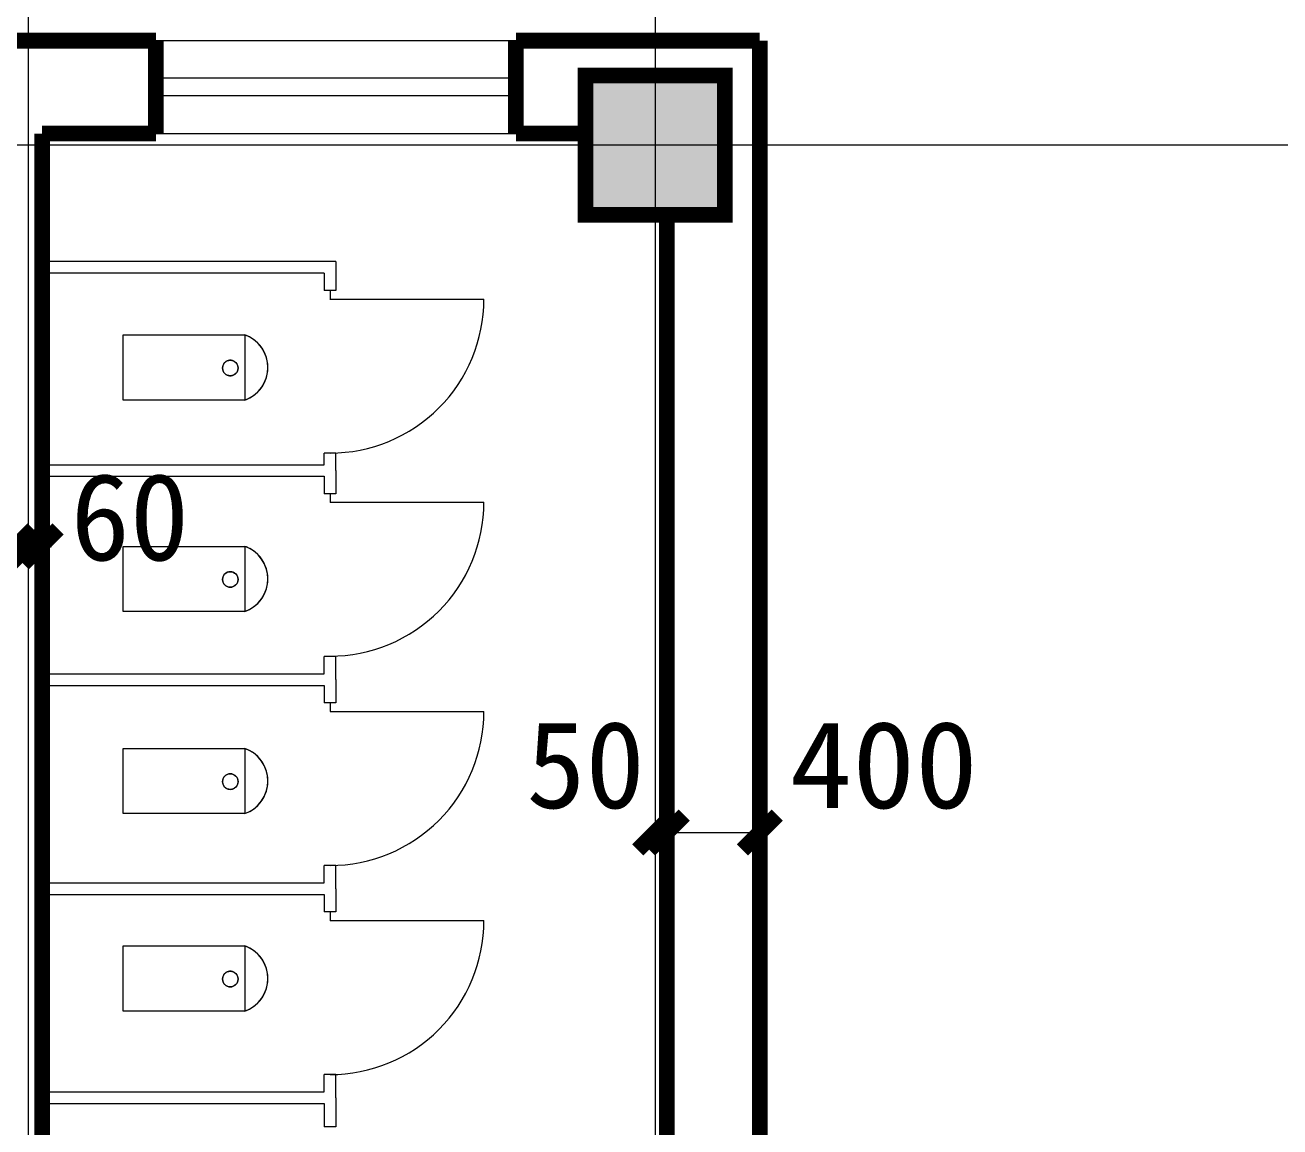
# Model space of a CAD drawing. Extents: x -307567 to 704339, y -10277 to 165507.
# Drawn here: x 664261 to 669664, y 137755 to 142497 of the extents above; entities that cross this region are included whole.
import ezdxf
from ezdxf.enums import TextEntityAlignment as Align

# ---------------------------------------------------------------- set-up
doc = ezdxf.new("R2010")
doc.units = 0
doc.header["$MEASUREMENT"] = 0
doc.layers.add('wode', color=250, linetype='CONTINUOUS', lineweight=0)
doc.styles.get("Standard").update_dxf_attribs({"font": 'txt', "height": 3})

msp = doc.modelspace()

# ---------------------------------------------------------------- linework, layer by layer
at = {"layer": 'wode', "color": 0}
for p, q in [((664274.33624, 146613.8756), (664274.33624, 134180.48326)), ((666974.33624, 146613.8756), (666974.33624, 95170.36669)), ((664824.34844, 142430.48326), (666374.33624, 142430.48326)), ((664824.34844, 142270.47655), (666374.33624, 142270.47655)), ((664824.34844, 142195.10118), (666374.33624, 142195.10118)), ((664824.34844, 142030.48021), (666374.33624, 142030.48021)), ((687909.29717, 141980.48326), (611671.61407, 141980.48326)), ((665599.36065, 141480.47716), (664334.35821, 141480.47716)), ((665599.36065, 141480.47716), (665599.36065, 141355.48021)), ((665549.33624, 141430.48021), (664334.35821, 141430.48021)), ((665549.33624, 141430.48021), (665549.33624, 141355.48021)), ((665599.36065, 141355.48021), (665549.33624, 141355.48021)), ((665574.34844, 141351.9829), (665574.34844, 141314.4829)), ((665574.34844, 141317.98021), (666236.86065, 141317.98021)), ((664684.12628, 140883.82799), (664684.12628, 141163.82372)), ((664684.12628, 141163.82372), (665208.02764, 141163.82372)), ((664684.12628, 140883.82799), (664684.12628, 141163.82372)), ((664684.12628, 141163.82372), (665208.02764, 141163.82372)), ((665208.02764, 141163.82372), (665208.02764, 140883.82799)), ((665208.02764, 141163.82372), (665208.02764, 140883.82799)), ((665208.02764, 140883.82799), (664684.12628, 140883.82799)), ((665208.02764, 140883.82799), (664684.12628, 140883.82799)), ((665549.33624, 140605.48021), (665549.33624, 140655.47716)), ((665599.36065, 140655.47716), (665549.33624, 140655.47716)), ((665599.36065, 140580.47716), (665599.36065, 140655.47716)), ((664334.35821, 140605.47106), (665549.33624, 140605.47106)), ((665599.36065, 140580.47716), (665599.36065, 140480.48326)), ((664334.35821, 140555.48326), (665549.33624, 140555.48326)), ((665549.33624, 140555.48326), (665549.33624, 140480.48326)), ((665599.36065, 140480.48326), (665549.33624, 140480.48326)), ((665574.34844, 140479.97972), (665574.34844, 140442.47972)), ((665574.34844, 140443.98119), (666236.86065, 140443.98119)), ((664274.33624, 140403.82616), (664274.33624, 139973.82128)), ((664334.35821, 140403.82616), (664334.35821, 139973.82128)), ((664174.36065, 140253.82616), (664274.33624, 140253.82616)), ((664274.33624, 140253.82616), (664374.34844, 140253.82616)), ((664684.12628, 139973.82128), (664684.12628, 140253.82616)), ((664684.12628, 140253.82616), (665208.02764, 140253.82616)), ((664684.12628, 139973.83043), (664684.12628, 140253.82616)), ((664684.12628, 140253.82616), (665208.02764, 140253.82616)), ((665208.02764, 140253.82616), (665208.02764, 139973.82128)), ((665208.02764, 140253.82616), (665208.02764, 139973.83043)), ((665208.02764, 139973.83043), (664684.12628, 139973.83043)), ((665208.02764, 139973.82128), (664684.12628, 139973.82128)), ((665549.33624, 139705.48021), (665549.33624, 139780.48021)), ((665599.36065, 139780.48021), (665549.33624, 139780.48021)), ((665599.36065, 139680.47716), (665599.36065, 139780.48021)), ((664334.35821, 139705.48937), (665549.33624, 139705.48937)), ((665599.36065, 139680.47716), (665599.36065, 139580.48326)), ((664334.35821, 139655.48326), (665549.33624, 139655.48326)), ((665549.33624, 139655.48326), (665549.33624, 139580.48326)), ((665599.36065, 139580.48326), (665549.33624, 139580.48326)), ((665574.34844, 139579.97972), (665574.34844, 139542.47972)), ((665574.34844, 139542.98326), (666236.86065, 139542.98326)), ((664684.12628, 139103.82311), (664684.12628, 139383.82799)), ((664684.12628, 139383.82799), (665208.02764, 139383.82799)), ((664684.12628, 139103.82311), (664684.12628, 139383.82799)), ((664684.12628, 139383.82799), (665208.02764, 139383.82799)), ((665208.02764, 139383.82799), (665208.02764, 139103.82311)), ((665208.02764, 139383.82799), (665208.02764, 139103.82311)), ((666974.33624, 139172.26793), (666974.33624, 138194.5122)), ((667024.36065, 139172.26793), (667024.36065, 138194.5122)), ((667424.33624, 139172.26793), (667424.33624, 138194.5122)), ((665208.02764, 139103.82311), (664684.12628, 139103.82311)), ((665208.02764, 139103.82311), (664684.12628, 139103.82311)), ((666974.33624, 139022.26793), (667024.36065, 139022.26793)), ((667024.36065, 139022.26793), (667424.33624, 139022.26793)), ((665549.33624, 138805.48021), (665549.33624, 138880.48021)), ((665599.36065, 138880.48021), (665549.33624, 138880.48021)), ((665599.36065, 138780.47716), (665599.36065, 138880.48021)), ((664334.35821, 138805.47106), (665549.33624, 138805.47106)), ((664334.35821, 138755.48326), (665549.33624, 138755.48326)), ((665549.33624, 138755.48326), (665549.33624, 138680.48326)), ((665599.36065, 138780.47716), (665599.36065, 138680.48326)), ((665599.36065, 138680.48326), (665549.33624, 138680.48326)), ((665574.34844, 138679.97972), (665574.34844, 138642.47972)), ((665574.34844, 138642.98326), (666236.86065, 138642.98326)), ((664684.12628, 138253.82006), (664684.12628, 138533.82494)), ((664684.12628, 138533.82494), (665208.02764, 138533.82494)), ((664684.12628, 138253.82921), (664684.12628, 138533.82494)), ((664684.12628, 138533.82494), (665208.02764, 138533.82494)), ((665208.02764, 138533.82494), (665208.02764, 138253.82006)), ((665208.02764, 138533.82494), (665208.02764, 138253.82921)), ((665208.02764, 138253.82921), (664684.12628, 138253.82921)), ((665208.02764, 138253.82006), (664684.12628, 138253.82006)), ((665549.33624, 137905.48021), (665549.33624, 137980.48021)), ((665599.36065, 137980.48021), (665549.33624, 137980.48021)), ((665599.36065, 137880.47716), (665599.36065, 137980.48021)), ((664334.35821, 137905.48937), (665549.33624, 137905.48937)), ((665599.36065, 137880.47716), (665599.36065, 137755.48021)), ((664334.35821, 137855.48326), (665549.33624, 137855.48326)), ((665549.33624, 137855.48326), (665549.33624, 137755.48021)), ((665599.36065, 137755.48021), (665549.33624, 137755.48021))]:
    msp.add_line(p, q, dxfattribs=at)
at = {"layer": 'wode', "color": 0, "const_width": 67.5}
for points in [[(664274.33624, 142430.48326), (663724.36065, 142430.48326)], [(664274.33624, 142430.48326), (664824.34844, 142430.48326)], [(664824.34844, 142030.48021), (664824.34844, 142430.48326)], [(667424.33624, 142430.49242), (666374.33624, 142430.48326)], [(666374.33624, 142030.48021), (666374.33624, 142430.48326)], [(667424.33624, 136280.48326), (667424.33624, 142430.48326)], [(666674.33624, 142280.48326), (666674.33624, 141680.48326), (667274.33624, 141680.48326), (667274.33624, 142280.48326), (666674.33624, 142280.48326), (666674.33624, 141680.48326)], [(664334.35821, 142030.48021), (664824.34844, 142030.48021)], [(664334.35821, 139680.47716), (664334.35821, 142030.48021)], [(666674.33624, 142030.48937), (666374.33624, 142030.48021)], [(667024.36065, 136380.47716), (667024.36065, 141680.48326)], [(664145.35674, 140178.82616), (664295.35674, 140328.82616)], [(664199.33624, 140178.82616), (664349.33624, 140328.82616)], [(664253.35235, 140178.82616), (664403.35235, 140328.82616)], [(664334.35821, 138780.47716), (664334.35821, 139680.47716)], [(666899.33624, 138947.26793), (667049.33624, 139097.26793)], [(666949.36065, 138947.26793), (667099.36065, 139097.26793)], [(667349.33624, 138947.26793), (667499.33624, 139097.26793)], [(664334.35821, 137880.47716), (664334.35821, 138780.47716)], [(664334.35821, 136380.47716), (664334.35821, 138180.47716)]]:
    msp.add_lwpolyline(points, dxfattribs=at)
at = {"layer": 'wode', "color": 0}
for points in [[(665208.02764, 140883.82799), (665214.58282, 140886.35485), (665227.80303, 140892.59874), (665240.32745, 140900.10607), (665252.0462, 140908.81273), (665262.88604, 140918.61803), (665272.66387, 140929.43956), (665281.37969, 140941.15831), (665288.8504, 140953.68273), (665295.1126, 140966.89379), (665300.05645, 140980.63585), (665303.57208, 140994.79906), (665305.73272, 141009.23693), (665306.42852, 141023.83043), (665305.73272, 141038.41478), (665303.57208, 141052.8618), (665300.05645, 141067.02501), (665295.1126, 141080.76708), (665288.8504, 141093.96898), (665281.37969, 141106.4934), (665272.66387, 141118.2213), (665262.88604, 141129.03368), (665252.0462, 141138.83898), (665240.32745, 141147.54564), (665227.80303, 141155.05297), (665214.58282, 141161.29686), (665208.02764, 141163.82372)], [(665178.21807, 141021.48668), (665178.07159, 141024.77343), (665177.55889, 141028.02355), (665176.78985, 141031.20958), (665175.6546, 141034.29491), (665174.26299, 141037.26122), (665172.57842, 141040.08104), (665170.60088, 141042.72692), (665168.40362, 141045.15306), (665165.98663, 141047.36864), (665163.34991, 141049.31871), (665160.53008, 141051.00328), (665157.56378, 141052.4132), (665154.45098, 141053.52098), (665151.26495, 141054.31749), (665148.04229, 141054.79357), (665144.74639, 141054.95836), (665141.45049, 141054.79357), (665138.22784, 141054.31749), (665135.0418, 141053.52098), (665131.92901, 141052.4132), (665128.9627, 141051.00328), (665126.14288, 141049.31871), (665123.50616, 141047.36864), (665121.08917, 141045.15306), (665118.85528, 141042.72692), (665116.91436, 141040.08104), (665115.22979, 141037.26122), (665113.83819, 141034.29491), (665112.70294, 141031.20958), (665111.89727, 141028.02355), (665111.4212, 141024.77343), (665111.27471, 141021.48668), (665111.4212, 141018.20909), (665111.89727, 141014.95897), (665112.70294, 141011.77294), (665113.83819, 141008.68761), (665115.22979, 141005.7213), (665116.91436, 141002.90148), (665118.85528, 141000.2556), (665121.08917, 140997.82946), (665123.50616, 140995.61388), (665126.14288, 140993.66381), (665128.9627, 140991.97924), (665131.92901, 140990.56932), (665135.0418, 140989.46154), (665138.22784, 140988.66503), (665141.45049, 140988.18895), (665144.74639, 140988.02416), (665148.04229, 140988.18895), (665151.26495, 140988.66503), (665154.45098, 140989.46154), (665157.56378, 140990.56932), (665160.53008, 140991.97924), (665163.34991, 140993.66381), (665165.98663, 140995.61388), (665168.40362, 140997.82946), (665170.60088, 141000.2556), (665172.57842, 141002.90148), (665174.26299, 141005.7213), (665175.6546, 141008.68761), (665176.78985, 141011.77294), (665177.55889, 141014.95897), (665178.07159, 141018.20909), (665178.21807, 141021.48668)], [(665208.02764, 139973.83043), (665214.58282, 139976.35729), (665227.80303, 139982.60118), (665240.32745, 139990.10851), (665252.0462, 139998.81517), (665262.88604, 140008.61132), (665272.66387, 140019.43285), (665281.37969, 140031.16075), (665288.8504, 140043.68517), (665295.1126, 140056.88707), (665300.05645, 140070.62914), (665303.57208, 140084.79235), (665305.73272, 140099.23937), (665306.42852, 140113.82372), (665305.73272, 140128.41722), (665303.57208, 140142.85509), (665300.05645, 140157.0183), (665295.1126, 140170.76036), (665288.8504, 140183.97142), (665281.37969, 140196.48668), (665272.66387, 140208.21459), (665262.88604, 140219.03612), (665252.0462, 140228.84142), (665240.32745, 140237.54808), (665227.80303, 140245.05541), (665214.58282, 140251.2993), (665208.02764, 140253.82616)], [(665178.21807, 140111.48912), (665178.07159, 140114.77587), (665177.55889, 140118.02599), (665176.78985, 140121.21202), (665175.6546, 140124.29735), (665174.26299, 140127.26366), (665172.57842, 140130.08348), (665170.60088, 140132.72936), (665168.40362, 140135.15551), (665165.98663, 140137.36193), (665163.34991, 140139.32116), (665160.53008, 140141.00573), (665157.56378, 140142.41564), (665154.45098, 140143.52343), (665151.26495, 140144.31993), (665148.04229, 140144.79601), (665144.74639, 140144.9608), (665141.45049, 140144.79601), (665138.22784, 140144.31993), (665135.0418, 140143.52343), (665131.92901, 140142.41564), (665128.9627, 140141.00573), (665126.14288, 140139.32116), (665123.50616, 140137.36193), (665121.08917, 140135.15551), (665118.85528, 140132.72936), (665116.91436, 140130.08348), (665115.22979, 140127.26366), (665113.83819, 140124.29735), (665112.70294, 140121.21202), (665111.89727, 140118.02599), (665111.4212, 140114.77587), (665111.27471, 140111.48912), (665111.4212, 140108.21154), (665111.89727, 140104.96141), (665112.70294, 140101.77538), (665113.83819, 140098.69005), (665115.22979, 140095.71459), (665116.91436, 140092.89476), (665118.85528, 140090.25804), (665121.08917, 140087.82274), (665123.50616, 140085.61632), (665126.14288, 140083.66625), (665128.9627, 140081.97252), (665131.92901, 140080.57177), (665135.0418, 140079.46398), (665138.22784, 140078.65831), (665141.45049, 140078.18224), (665144.74639, 140078.0266), (665148.04229, 140078.18224), (665151.26495, 140078.65831), (665154.45098, 140079.46398), (665157.56378, 140080.57177), (665160.53008, 140081.97252), (665163.34991, 140083.66625), (665165.98663, 140085.61632), (665168.40362, 140087.82274), (665170.60088, 140090.25804), (665172.57842, 140092.89476), (665174.26299, 140095.71459), (665175.6546, 140098.69005), (665176.78985, 140101.77538), (665177.55889, 140104.96141), (665178.07159, 140108.21154), (665178.21807, 140111.48912)], [(665208.02764, 139103.82311), (665214.58282, 139106.35912), (665227.80303, 139112.60302), (665240.32745, 139120.11034), (665252.0462, 139128.80785), (665262.88604, 139138.61315), (665272.66387, 139149.43468), (665281.37969, 139161.16259), (665288.8504, 139173.687), (665295.1126, 139186.8889), (665300.05645, 139200.63097), (665303.57208, 139214.79418), (665305.73272, 139229.2412), (665306.42852, 139243.82555), (665305.73272, 139258.4099), (665303.57208, 139272.85692), (665300.05645, 139287.02013), (665295.1126, 139300.7622), (665288.8504, 139313.9641), (665281.37969, 139326.48851), (665272.66387, 139338.21642), (665262.88604, 139349.03795), (665252.0462, 139358.84325), (665240.32745, 139367.54991), (665227.80303, 139375.05724), (665214.58282, 139381.29198), (665208.02764, 139383.82799)], [(665178.21807, 139241.49095), (665178.07159, 139244.76854), (665177.55889, 139248.01866), (665176.78985, 139251.21386), (665175.6546, 139254.29918), (665174.26299, 139257.26549), (665172.57842, 139260.08532), (665170.60088, 139262.72203), (665168.40362, 139265.15734), (665165.98663, 139267.36376), (665163.34991, 139269.32299), (665160.53008, 139271.00756), (665157.56378, 139272.40831), (665154.45098, 139273.52526), (665151.26495, 139274.32177), (665148.04229, 139274.79784), (665144.74639, 139274.96263), (665141.45049, 139274.79784), (665138.22784, 139274.32177), (665135.0418, 139273.52526), (665131.92901, 139272.40831), (665128.9627, 139271.00756), (665126.14288, 139269.32299), (665123.50616, 139267.36376), (665121.08917, 139265.15734), (665118.85528, 139262.72203), (665116.91436, 139260.08532), (665115.22979, 139257.26549), (665113.83819, 139254.29918), (665112.70294, 139251.21386), (665111.89727, 139248.01866), (665111.4212, 139244.76854), (665111.27471, 139241.49095), (665111.4212, 139238.21337), (665111.89727, 139234.96324), (665112.70294, 139231.76805), (665113.83819, 139228.68273), (665115.22979, 139225.71642), (665116.91436, 139222.89659), (665118.85528, 139220.25988), (665121.08917, 139217.82457), (665123.50616, 139215.61815), (665126.14288, 139213.65892), (665128.9627, 139211.97435), (665131.92901, 139210.56444), (665135.0418, 139209.45665), (665138.22784, 139208.66014), (665141.45049, 139208.18407), (665144.74639, 139208.01928), (665148.04229, 139208.18407), (665151.26495, 139208.66014), (665154.45098, 139209.45665), (665157.56378, 139210.56444), (665160.53008, 139211.97435), (665163.34991, 139213.65892), (665165.98663, 139215.61815), (665168.40362, 139217.82457), (665170.60088, 139220.25988), (665172.57842, 139222.89659), (665174.26299, 139225.71642), (665175.6546, 139228.68273), (665176.78985, 139231.76805), (665177.55889, 139234.96324), (665178.07159, 139238.21337), (665178.21807, 139241.49095)], [(665208.02764, 138253.82921), (665214.58282, 138256.35607), (665227.80303, 138262.59996), (665240.32745, 138270.10729), (665252.0462, 138278.81395), (665262.88604, 138288.61925), (665272.66387, 138299.43163), (665281.37969, 138311.15953), (665288.8504, 138323.68395), (665295.1126, 138336.88585), (665300.05645, 138350.62792), (665303.57208, 138364.79113), (665305.73272, 138379.23815), (665306.42852, 138393.8225), (665305.73272, 138408.416), (665303.57208, 138422.85387), (665300.05645, 138437.02623), (665295.1126, 138450.7683), (665288.8504, 138463.9702), (665281.37969, 138476.49462), (665272.66387, 138488.21337), (665262.88604, 138499.0349), (665252.0462, 138508.8402), (665240.32745, 138517.54686), (665227.80303, 138525.05419), (665214.58282, 138531.29808), (665208.02764, 138533.82494)], [(665178.21807, 138391.4879), (665178.07159, 138394.77465), (665177.55889, 138398.02477), (665176.78985, 138401.2108), (665175.6546, 138404.29613), (665174.26299, 138407.26244), (665172.57842, 138410.08226), (665170.60088, 138412.72814), (665168.40362, 138415.15429), (665165.98663, 138417.36986), (665163.34991, 138419.31993), (665160.53008, 138421.0045), (665157.56378, 138422.41442), (665154.45098, 138423.5222), (665151.26495, 138424.31871), (665148.04229, 138424.79479), (665144.74639, 138424.95958), (665141.45049, 138424.79479), (665138.22784, 138424.31871), (665135.0418, 138423.5222), (665131.92901, 138422.41442), (665128.9627, 138421.0045), (665126.14288, 138419.31993), (665123.50616, 138417.36986), (665121.08917, 138415.15429), (665118.85528, 138412.72814), (665116.91436, 138410.08226), (665115.22979, 138407.26244), (665113.83819, 138404.29613), (665112.70294, 138401.2108), (665111.89727, 138398.02477), (665111.4212, 138394.77465), (665111.27471, 138391.4879), (665111.4212, 138388.21032), (665111.89727, 138384.96019), (665112.70294, 138381.77416), (665113.83819, 138378.68883), (665115.22979, 138375.71337), (665116.91436, 138372.89354), (665118.85528, 138370.25682), (665121.08917, 138367.83068), (665123.50616, 138365.6151), (665126.14288, 138363.66503), (665128.9627, 138361.9713), (665131.92901, 138360.57054), (665135.0418, 138359.46276), (665138.22784, 138358.66625), (665141.45049, 138358.19017), (665144.74639, 138358.02538), (665148.04229, 138358.19017), (665151.26495, 138358.66625), (665154.45098, 138359.46276), (665157.56378, 138360.57054), (665160.53008, 138361.9713), (665163.34991, 138363.66503), (665165.98663, 138365.6151), (665168.40362, 138367.83068), (665170.60088, 138370.25682), (665172.57842, 138372.89354), (665174.26299, 138375.71337), (665175.6546, 138378.68883), (665176.78985, 138381.77416), (665177.55889, 138384.96019), (665178.07159, 138388.21032), (665178.21807, 138391.4879)]]:
    msp.add_lwpolyline(points, dxfattribs=at)
for centre in [(665144.74639, 141021.48668), (665144.74639, 140111.48912), (665144.74639, 139241.49095), (665144.74639, 138391.4879)]:
    msp.add_circle(centre, 33.46875, dxfattribs=at)
for centre, radius, start, end in [((665574.34844, 141317.98021), 662.50005, 269.99999749, 0), ((665157.63702, 141023.82128), 148.79253, 289.79546924, 70.20452313), ((665574.34844, 140443.98119), 662.50005, 269.99999749, 0), ((665157.63702, 140113.82372), 148.79253, 289.79546924, 70.20452313), ((665574.34844, 139542.98326), 662.50005, 269.99999749, 0), ((665157.63702, 139243.82555), 148.79253, 289.79546924, 70.20452313), ((665574.34844, 138642.98326), 662.50005, 269.99999749, 0), ((665157.63702, 138393.8225), 148.79253, 289.79546924, 70.20452313)]:
    msp.add_arc(centre, radius, start, end, dxfattribs=at)
msp.add_solid([(666674.33624, 142280.48326), (667274.33624, 142280.48326), (666674.33624, 141680.48326), (667274.33624, 141680.48326)], dxfattribs=at)

# ---------------------------------------------------------------- texts
for s, width, p, p2 in [('60', 0.906641, (664457.36846, 140193.8225), (664967.35381, 140193.8225)), ('50', 0.906706, (666419.34356, 139127.26976), (666929.36553, 139127.26976)), ('400', 0.925698, (667553.35235, 139127.26976), (668363.3377, 139127.26976))]:
    msp.add_text(s, height=375, dxfattribs=dict(at, width=width)).set_placement(p, p2, align=Align.FIT)

doc.saveas('drawing.dxf')
